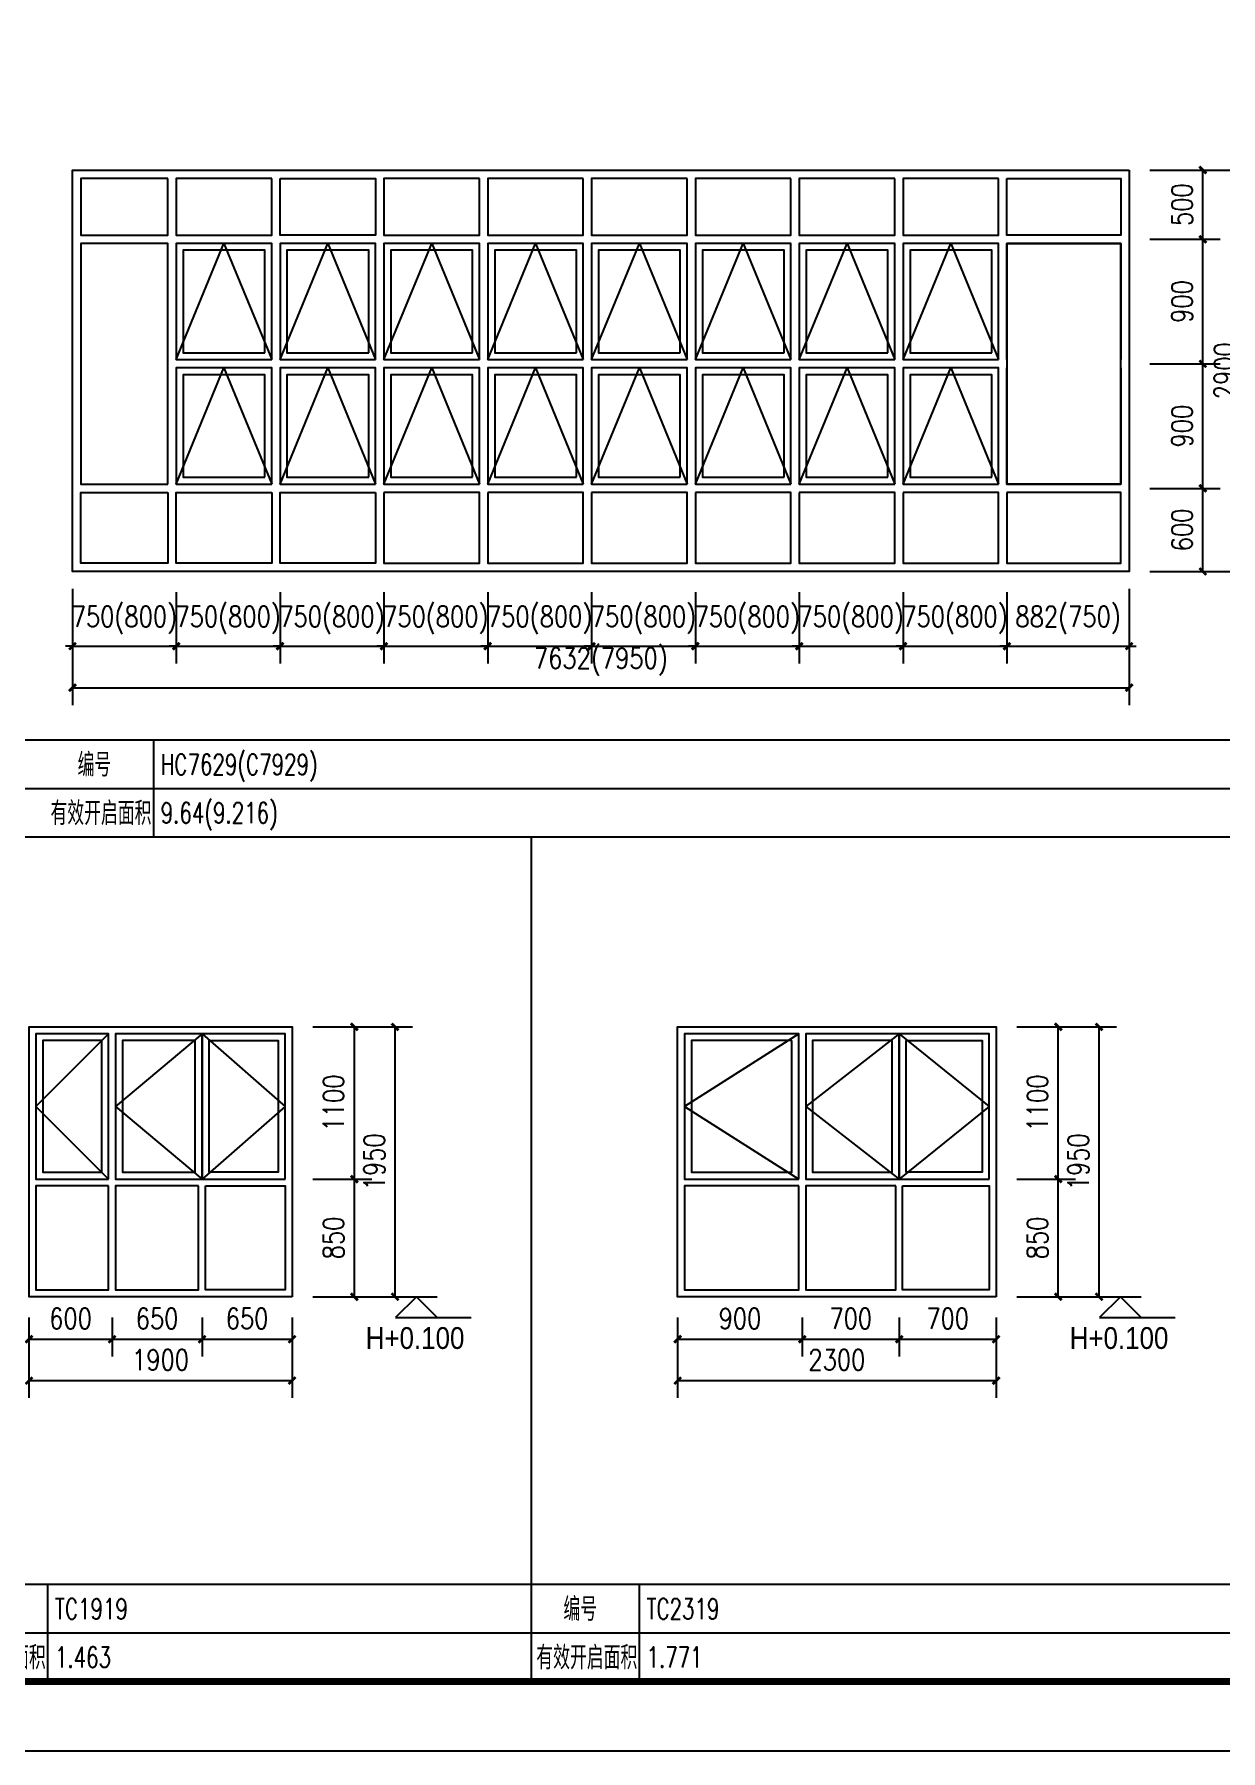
# Model space of a CAD drawing. Extents: x 718358 to 1668613, y -348838 to -159582.
# Drawn here: x 932966 to 941534, y -267041 to -254641 of the extents above; entities that cross this region are included whole.
import ezdxf

# ---------------------------------------------------------------- set-up
doc = ezdxf.new("R2010")
doc.units = 0
doc.header["$LTSCALE"] = 1000
for name, color, linetype in [('建--门窗线', 4, 'Continuous'), ('建-图框', 4, 'Continuous'), ('建-墙体', 2, 'Continuous'), ('建-尺寸', 73, 'Continuous'), ('建-标高', 3, 'Continuous'), ('建-表格', 7, 'Continuous')]:
    doc.layers.add(name, color=color, linetype=linetype)
doc.styles.add('_TCH_DIM', font='gt单线西文.shx', dxfattribs={"width": 0.8, "bigfont": 'gt单线中文.shx'})
doc.styles.add('_TCH_WDTABLE', font='SIMPLEX', dxfattribs={"bigfont": 'GBCBIG'})
doc.styles.add('DIM_FONT', font='SIMPLEX.shx', dxfattribs={"width": 0.8, "bigfont": 'GBCBIG.shx'})
doc.dimstyles.new('DIMN50', dxfattribs={"dimscale": 0.5, "dimtxt": 300, "dimasz": 100, "dimexe": 250, "dimexo": 300, "dimgap": 150, "dimtad": 1, "dimdec": 0, "dimzin": 0, "dimdsep": 46, "dimtxsty": 'DIM_FONT', "dimblk": 'ARCHTICK', "dimcen": 0.09, "dimdle": 1, "dimclrt": 7, "dimazin": 2, "dimtfac": 1, "dimtdec": 0, "dimtix": 1, "dimtmove": 2, "dimatfit": 3, "dimldrblk": 'ARCHTICK', "dimfxl": 1, "dimtolj": 1, "dimtzin": 0, "dimarcsym": 0})

# ---------------------------------------------------------------- blocks, each defined once
blk = doc.blocks.new('_ArchTick')
at = {"color": 0, "linetype": 'ByBlock', "const_width": 0.4}
blk.add_lwpolyline([(-0.5, -0.5), (0.5, 0.5)], dxfattribs=at)
blk = doc.blocks.new('*D2543')
at = {"layer": 'Defpoints', "color": 0, "transparency": 16777216}
for p in [(940873, -257922), (941405, -257922), (940873, -258522)]:
    blk.add_point(p, dxfattribs=at)
at = {"layer": '建-尺寸', "color": 0, "lineweight": -2, "transparency": 16777216}
for p, q in [((941023, -257922), (941530, -257922)), ((941405, -258522), (941405, -257921)), ((941023, -258522), (941530, -258522))]:
    blk.add_line(p, q, dxfattribs=at)
at = {"layer": '建-尺寸', "color": 0, "lineweight": -2, "transparency": 16777216, "xscale": 50, "yscale": 50, "zscale": 50}
for p, rotation in [((941405, -257922), 90), ((941405, -258522), 270)]:
    blk.add_blockref('_ArchTick', p, dxfattribs=dict(at, rotation=rotation))
at = {"layer": '建-尺寸', "color": 7, "transparency": 16777216, "insert": (941255, -258222), "char_height": 150, "attachment_point": 5, "rotation": 90, "style": 'DIM_FONT'}
blk.add_mtext('\\A1;600', dxfattribs=at)
blk = doc.blocks.new('*D2544')
at = {"layer": 'Defpoints', "color": 0, "transparency": 16777216}
for p in [(940873, -257022), (941405, -257022), (940873, -257922)]:
    blk.add_point(p, dxfattribs=at)
at = {"layer": '建-尺寸', "color": 0, "lineweight": -2, "transparency": 16777216}
for p, q in [((941023, -257022), (941530, -257022)), ((941405, -257922), (941405, -257021)), ((941023, -257922), (941530, -257922))]:
    blk.add_line(p, q, dxfattribs=at)
at = {"layer": '建-尺寸', "color": 0, "lineweight": -2, "transparency": 16777216, "xscale": 50, "yscale": 50, "zscale": 50}
for p, rotation in [((941405, -257022), 90), ((941405, -257922), 270)]:
    blk.add_blockref('_ArchTick', p, dxfattribs=dict(at, rotation=rotation))
at = {"layer": '建-尺寸', "color": 7, "transparency": 16777216, "insert": (941255, -257472), "char_height": 150, "attachment_point": 5, "rotation": 90, "style": 'DIM_FONT'}
blk.add_mtext('\\A1;900', dxfattribs=at)
blk = doc.blocks.new('*D2545')
at = {"layer": 'Defpoints', "color": 0, "transparency": 16777216}
for p in [(940873, -256122), (941405, -256122), (940873, -257022)]:
    blk.add_point(p, dxfattribs=at)
at = {"layer": '建-尺寸', "color": 0, "lineweight": -2, "transparency": 16777216}
for p, q in [((941023, -256122), (941530, -256122)), ((941405, -257022), (941405, -256121)), ((941023, -257022), (941530, -257022))]:
    blk.add_line(p, q, dxfattribs=at)
at = {"layer": '建-尺寸', "color": 0, "lineweight": -2, "transparency": 16777216, "xscale": 50, "yscale": 50, "zscale": 50}
for p, rotation in [((941405, -256122), 90), ((941405, -257022), 270)]:
    blk.add_blockref('_ArchTick', p, dxfattribs=dict(at, rotation=rotation))
at = {"layer": '建-尺寸', "color": 7, "transparency": 16777216, "insert": (941255, -256572), "char_height": 150, "attachment_point": 5, "rotation": 90, "style": 'DIM_FONT'}
blk.add_mtext('\\A1;900', dxfattribs=at)
blk = doc.blocks.new('*D2546')
at = {"layer": 'Defpoints', "color": 0, "transparency": 16777216}
for p in [(940873, -255622), (941405, -255622), (940873, -256122)]:
    blk.add_point(p, dxfattribs=at)
at = {"layer": '建-尺寸', "color": 0, "lineweight": -2, "transparency": 16777216}
for p, q in [((941023, -255622), (941530, -255622)), ((941405, -256122), (941405, -255621)), ((941023, -256122), (941530, -256122))]:
    blk.add_line(p, q, dxfattribs=at)
at = {"layer": '建-尺寸', "color": 0, "lineweight": -2, "transparency": 16777216, "xscale": 50, "yscale": 50, "zscale": 50}
for p, rotation in [((941405, -255622), 90), ((941405, -256122), 270)]:
    blk.add_blockref('_ArchTick', p, dxfattribs=dict(at, rotation=rotation))
at = {"layer": '建-尺寸', "color": 7, "transparency": 16777216, "insert": (941255, -255872), "char_height": 150, "attachment_point": 5, "rotation": 90, "style": 'DIM_FONT'}
blk.add_mtext('\\A1;500', dxfattribs=at)
blk = doc.blocks.new('*D2547')
at = {"layer": 'Defpoints', "color": 0, "transparency": 16777216}
for p in [(941181, -255622), (941712, -255622), (941181, -258522)]:
    blk.add_point(p, dxfattribs=at)
at = {"layer": '建-尺寸', "color": 0, "lineweight": -2, "transparency": 16777216}
for p, q in [((941331, -255622), (941837, -255622)), ((941712, -258522), (941712, -255621)), ((941331, -258522), (941837, -258522))]:
    blk.add_line(p, q, dxfattribs=at)
at = {"layer": '建-尺寸', "color": 0, "lineweight": -2, "transparency": 16777216, "xscale": 50, "yscale": 50, "zscale": 50}
for p, rotation in [((941712, -255622), 90), ((941712, -258522), 270)]:
    blk.add_blockref('_ArchTick', p, dxfattribs=dict(at, rotation=rotation))
at = {"layer": '建-尺寸', "color": 7, "transparency": 16777216, "insert": (941562, -257072), "char_height": 150, "attachment_point": 5, "rotation": 90, "style": 'DIM_FONT'}
blk.add_mtext('\\A1;2900', dxfattribs=at)
blk = doc.blocks.new('*D2548')
at = {"layer": 'Defpoints', "color": 0, "transparency": 16777216}
for p in [(933241, -258498), (940873, -258498), (940873, -259362)]:
    blk.add_point(p, dxfattribs=at)
at = {"layer": '建-尺寸', "color": 0, "lineweight": -2, "transparency": 16777216}
for p, q in [((933241, -258648), (933241, -259487)), ((940873, -258648), (940873, -259487)), ((933240, -259362), (940873, -259362))]:
    blk.add_line(p, q, dxfattribs=at)
at = {"layer": '建-尺寸', "color": 0, "lineweight": -2, "transparency": 16777216, "xscale": 50, "yscale": 50, "zscale": 50, "rotation": 180}
blk.add_blockref('_ArchTick', (933241, -259362), dxfattribs=at)
at = {"layer": '建-尺寸', "color": 0, "lineweight": -2, "transparency": 16777216, "xscale": 50, "yscale": 50, "zscale": 50}
blk.add_blockref('_ArchTick', (940873, -259362), dxfattribs=at)
at = {"layer": '建-尺寸', "color": 7, "transparency": 16777216, "insert": (937057, -259173), "char_height": 150, "attachment_point": 5, "style": 'DIM_FONT'}
blk.add_mtext('\\A1;7632(7950)', dxfattribs=at)
blk = doc.blocks.new('*D2549')
at = {"layer": 'Defpoints', "color": 0, "transparency": 16777216}
for p in [(939990, -258522), (940873, -258522), (940873, -259062)]:
    blk.add_point(p, dxfattribs=at)
at = {"layer": '建-尺寸', "color": 0, "lineweight": -2, "transparency": 16777216}
for p, q in [((939990, -258672), (939990, -259187)), ((940873, -258672), (940873, -259187)), ((939990, -259062), (939940, -259062)), ((939990, -259062), (940873, -259062)), ((940873, -259062), (940923, -259062))]:
    blk.add_line(p, q, dxfattribs=at)
at = {"layer": '建-尺寸', "color": 0, "lineweight": -2, "transparency": 16777216, "xscale": 50, "yscale": 50, "zscale": 50}
blk.add_blockref('_ArchTick', (939990, -259062), dxfattribs=at)
at = {"layer": '建-尺寸', "color": 0, "lineweight": -2, "transparency": 16777216, "xscale": 50, "yscale": 50, "zscale": 50, "rotation": 180}
blk.add_blockref('_ArchTick', (940873, -259062), dxfattribs=at)
at = {"layer": '建-尺寸', "color": 7, "transparency": 16777216, "insert": (940432, -258873), "char_height": 150, "attachment_point": 5, "style": 'DIM_FONT'}
blk.add_mtext('\\A1;882(750)', dxfattribs=at)
blk = doc.blocks.new('*D2550')
at = {"layer": 'Defpoints', "color": 0, "transparency": 16777216}
for p in [(939240, -258522), (939990, -258522), (939990, -259062)]:
    blk.add_point(p, dxfattribs=at)
at = {"layer": '建-尺寸', "color": 0, "lineweight": -2, "transparency": 16777216}
for p, q in [((939240, -258672), (939240, -259187)), ((939990, -258672), (939990, -259187)), ((939240, -259062), (939190, -259062)), ((939240, -259062), (939990, -259062)), ((939990, -259062), (940040, -259062))]:
    blk.add_line(p, q, dxfattribs=at)
at = {"layer": '建-尺寸', "color": 0, "lineweight": -2, "transparency": 16777216, "xscale": 50, "yscale": 50, "zscale": 50}
blk.add_blockref('_ArchTick', (939240, -259062), dxfattribs=at)
at = {"layer": '建-尺寸', "color": 0, "lineweight": -2, "transparency": 16777216, "xscale": 50, "yscale": 50, "zscale": 50, "rotation": 180}
blk.add_blockref('_ArchTick', (939990, -259062), dxfattribs=at)
at = {"layer": '建-尺寸', "color": 7, "transparency": 16777216, "insert": (939615, -258873), "char_height": 150, "attachment_point": 5, "style": 'DIM_FONT'}
blk.add_mtext('\\A1;750(800)', dxfattribs=at)
blk = doc.blocks.new('*D2551')
at = {"layer": 'Defpoints', "color": 0, "transparency": 16777216}
for p in [(938490, -258522), (939240, -258522), (939240, -259062)]:
    blk.add_point(p, dxfattribs=at)
at = {"layer": '建-尺寸', "color": 0, "lineweight": -2, "transparency": 16777216}
for p, q in [((938490, -258672), (938490, -259187)), ((939240, -258672), (939240, -259187)), ((938490, -259062), (938440, -259062)), ((938490, -259062), (939240, -259062)), ((939240, -259062), (939290, -259062))]:
    blk.add_line(p, q, dxfattribs=at)
at = {"layer": '建-尺寸', "color": 0, "lineweight": -2, "transparency": 16777216, "xscale": 50, "yscale": 50, "zscale": 50}
blk.add_blockref('_ArchTick', (938490, -259062), dxfattribs=at)
at = {"layer": '建-尺寸', "color": 0, "lineweight": -2, "transparency": 16777216, "xscale": 50, "yscale": 50, "zscale": 50, "rotation": 180}
blk.add_blockref('_ArchTick', (939240, -259062), dxfattribs=at)
at = {"layer": '建-尺寸', "color": 7, "transparency": 16777216, "insert": (938865, -258873), "char_height": 150, "attachment_point": 5, "style": 'DIM_FONT'}
blk.add_mtext('\\A1;750(800)', dxfattribs=at)
blk = doc.blocks.new('*D2552')
at = {"layer": 'Defpoints', "color": 0, "transparency": 16777216}
for p in [(937740, -258522), (938490, -258522), (938490, -259062)]:
    blk.add_point(p, dxfattribs=at)
at = {"layer": '建-尺寸', "color": 0, "lineweight": -2, "transparency": 16777216}
for p, q in [((937740, -258672), (937740, -259187)), ((938490, -258672), (938490, -259187)), ((937740, -259062), (937690, -259062)), ((937740, -259062), (938490, -259062)), ((938490, -259062), (938540, -259062))]:
    blk.add_line(p, q, dxfattribs=at)
at = {"layer": '建-尺寸', "color": 0, "lineweight": -2, "transparency": 16777216, "xscale": 50, "yscale": 50, "zscale": 50}
blk.add_blockref('_ArchTick', (937740, -259062), dxfattribs=at)
at = {"layer": '建-尺寸', "color": 0, "lineweight": -2, "transparency": 16777216, "xscale": 50, "yscale": 50, "zscale": 50, "rotation": 180}
blk.add_blockref('_ArchTick', (938490, -259062), dxfattribs=at)
at = {"layer": '建-尺寸', "color": 7, "transparency": 16777216, "insert": (938115, -258873), "char_height": 150, "attachment_point": 5, "style": 'DIM_FONT'}
blk.add_mtext('\\A1;750(800)', dxfattribs=at)
blk = doc.blocks.new('*D2553')
at = {"layer": 'Defpoints', "color": 0, "transparency": 16777216}
for p in [(936990, -258522), (937740, -258522), (937740, -259062)]:
    blk.add_point(p, dxfattribs=at)
at = {"layer": '建-尺寸', "color": 0, "lineweight": -2, "transparency": 16777216}
for p, q in [((936990, -258672), (936990, -259187)), ((937740, -258672), (937740, -259187)), ((936990, -259062), (936940, -259062)), ((936990, -259062), (937740, -259062)), ((937740, -259062), (937790, -259062))]:
    blk.add_line(p, q, dxfattribs=at)
at = {"layer": '建-尺寸', "color": 0, "lineweight": -2, "transparency": 16777216, "xscale": 50, "yscale": 50, "zscale": 50}
blk.add_blockref('_ArchTick', (936990, -259062), dxfattribs=at)
at = {"layer": '建-尺寸', "color": 0, "lineweight": -2, "transparency": 16777216, "xscale": 50, "yscale": 50, "zscale": 50, "rotation": 180}
blk.add_blockref('_ArchTick', (937740, -259062), dxfattribs=at)
at = {"layer": '建-尺寸', "color": 7, "transparency": 16777216, "insert": (937365, -258873), "char_height": 150, "attachment_point": 5, "style": 'DIM_FONT'}
blk.add_mtext('\\A1;750(800)', dxfattribs=at)
blk = doc.blocks.new('*D2554')
at = {"layer": 'Defpoints', "color": 0, "transparency": 16777216}
for p in [(936240, -258522), (936990, -258522), (936990, -259062)]:
    blk.add_point(p, dxfattribs=at)
at = {"layer": '建-尺寸', "color": 0, "lineweight": -2, "transparency": 16777216}
for p, q in [((936240, -258672), (936240, -259187)), ((936990, -258672), (936990, -259187)), ((936240, -259062), (936190, -259062)), ((936240, -259062), (936990, -259062)), ((936990, -259062), (937040, -259062))]:
    blk.add_line(p, q, dxfattribs=at)
at = {"layer": '建-尺寸', "color": 0, "lineweight": -2, "transparency": 16777216, "xscale": 50, "yscale": 50, "zscale": 50}
blk.add_blockref('_ArchTick', (936240, -259062), dxfattribs=at)
at = {"layer": '建-尺寸', "color": 0, "lineweight": -2, "transparency": 16777216, "xscale": 50, "yscale": 50, "zscale": 50, "rotation": 180}
blk.add_blockref('_ArchTick', (936990, -259062), dxfattribs=at)
at = {"layer": '建-尺寸', "color": 7, "transparency": 16777216, "insert": (936615, -258873), "char_height": 150, "attachment_point": 5, "style": 'DIM_FONT'}
blk.add_mtext('\\A1;750(800)', dxfattribs=at)
blk = doc.blocks.new('*D2555')
at = {"layer": 'Defpoints', "color": 0, "transparency": 16777216}
for p in [(935490, -258522), (936240, -258522), (936240, -259062)]:
    blk.add_point(p, dxfattribs=at)
at = {"layer": '建-尺寸', "color": 0, "lineweight": -2, "transparency": 16777216}
for p, q in [((935490, -258672), (935490, -259187)), ((936240, -258672), (936240, -259187)), ((935490, -259062), (935440, -259062)), ((935490, -259062), (936240, -259062)), ((936240, -259062), (936290, -259062))]:
    blk.add_line(p, q, dxfattribs=at)
at = {"layer": '建-尺寸', "color": 0, "lineweight": -2, "transparency": 16777216, "xscale": 50, "yscale": 50, "zscale": 50}
blk.add_blockref('_ArchTick', (935490, -259062), dxfattribs=at)
at = {"layer": '建-尺寸', "color": 0, "lineweight": -2, "transparency": 16777216, "xscale": 50, "yscale": 50, "zscale": 50, "rotation": 180}
blk.add_blockref('_ArchTick', (936240, -259062), dxfattribs=at)
at = {"layer": '建-尺寸', "color": 7, "transparency": 16777216, "insert": (935865, -258873), "char_height": 150, "attachment_point": 5, "style": 'DIM_FONT'}
blk.add_mtext('\\A1;750(800)', dxfattribs=at)
blk = doc.blocks.new('*D2556')
at = {"layer": 'Defpoints', "color": 0, "transparency": 16777216}
for p in [(934740, -258522), (935490, -258522), (935490, -259062)]:
    blk.add_point(p, dxfattribs=at)
at = {"layer": '建-尺寸', "color": 0, "lineweight": -2, "transparency": 16777216}
for p, q in [((934740, -258672), (934740, -259187)), ((935490, -258672), (935490, -259187)), ((934740, -259062), (934690, -259062)), ((934740, -259062), (935490, -259062)), ((935490, -259062), (935540, -259062))]:
    blk.add_line(p, q, dxfattribs=at)
at = {"layer": '建-尺寸', "color": 0, "lineweight": -2, "transparency": 16777216, "xscale": 50, "yscale": 50, "zscale": 50}
blk.add_blockref('_ArchTick', (934740, -259062), dxfattribs=at)
at = {"layer": '建-尺寸', "color": 0, "lineweight": -2, "transparency": 16777216, "xscale": 50, "yscale": 50, "zscale": 50, "rotation": 180}
blk.add_blockref('_ArchTick', (935490, -259062), dxfattribs=at)
at = {"layer": '建-尺寸', "color": 7, "transparency": 16777216, "insert": (935115, -258873), "char_height": 150, "attachment_point": 5, "style": 'DIM_FONT'}
blk.add_mtext('\\A1;750(800)', dxfattribs=at)
blk = doc.blocks.new('*D2557')
at = {"layer": 'Defpoints', "color": 0, "transparency": 16777216}
for p in [(933990, -258522), (934740, -258522), (934740, -259062)]:
    blk.add_point(p, dxfattribs=at)
at = {"layer": '建-尺寸', "color": 0, "lineweight": -2, "transparency": 16777216}
for p, q in [((933990, -258672), (933990, -259187)), ((934740, -258672), (934740, -259187)), ((933990, -259062), (933940, -259062)), ((933990, -259062), (934740, -259062)), ((934740, -259062), (934790, -259062))]:
    blk.add_line(p, q, dxfattribs=at)
at = {"layer": '建-尺寸', "color": 0, "lineweight": -2, "transparency": 16777216, "xscale": 50, "yscale": 50, "zscale": 50}
blk.add_blockref('_ArchTick', (933990, -259062), dxfattribs=at)
at = {"layer": '建-尺寸', "color": 0, "lineweight": -2, "transparency": 16777216, "xscale": 50, "yscale": 50, "zscale": 50, "rotation": 180}
blk.add_blockref('_ArchTick', (934740, -259062), dxfattribs=at)
at = {"layer": '建-尺寸', "color": 7, "transparency": 16777216, "insert": (934365, -258873), "char_height": 150, "attachment_point": 5, "style": 'DIM_FONT'}
blk.add_mtext('\\A1;750(800)', dxfattribs=at)
blk = doc.blocks.new('*D2558')
at = {"layer": 'Defpoints', "color": 0, "transparency": 16777216}
for p in [(933241, -258522), (933990, -258522), (933990, -259062)]:
    blk.add_point(p, dxfattribs=at)
at = {"layer": '建-尺寸', "color": 0, "lineweight": -2, "transparency": 16777216}
for p, q in [((933241, -258672), (933241, -259187)), ((933990, -258672), (933990, -259187)), ((933241, -259062), (933191, -259062)), ((933241, -259062), (933990, -259062)), ((933990, -259062), (934040, -259062))]:
    blk.add_line(p, q, dxfattribs=at)
at = {"layer": '建-尺寸', "color": 0, "lineweight": -2, "transparency": 16777216, "xscale": 50, "yscale": 50, "zscale": 50}
blk.add_blockref('_ArchTick', (933241, -259062), dxfattribs=at)
at = {"layer": '建-尺寸', "color": 0, "lineweight": -2, "transparency": 16777216, "xscale": 50, "yscale": 50, "zscale": 50, "rotation": 180}
blk.add_blockref('_ArchTick', (933990, -259062), dxfattribs=at)
at = {"layer": '建-尺寸', "color": 7, "transparency": 16777216, "insert": (933616, -258873), "char_height": 150, "attachment_point": 5, "style": 'DIM_FONT'}
blk.add_mtext('\\A1;750(800)', dxfattribs=at)
blk = doc.blocks.new('*D2606')
at = {"layer": 'Defpoints', "color": 0, "transparency": 16777216}
for p in [(934827, -262912), (935277, -262912), (934827, -263762)]:
    blk.add_point(p, dxfattribs=at)
at = {"layer": '建-尺寸', "color": 0, "lineweight": -2, "transparency": 16777216}
for p, q in [((934977, -262912), (935402, -262912)), ((935277, -263762), (935277, -262911)), ((934977, -263762), (935402, -263762))]:
    blk.add_line(p, q, dxfattribs=at)
at = {"layer": '建-尺寸', "color": 0, "lineweight": -2, "transparency": 16777216, "xscale": 50, "yscale": 50, "zscale": 50}
for p, rotation in [((935277, -262912), 90), ((935277, -263762), 270)]:
    blk.add_blockref('_ArchTick', p, dxfattribs=dict(at, rotation=rotation))
at = {"layer": '建-尺寸', "color": 7, "transparency": 16777216, "insert": (935127, -263337), "char_height": 150, "attachment_point": 5, "rotation": 90, "style": 'DIM_FONT'}
blk.add_mtext('\\A1;850', dxfattribs=at)
blk = doc.blocks.new('*D2607')
at = {"layer": 'Defpoints', "color": 0, "transparency": 16777216}
for p in [(934827, -261812), (935277, -261812), (934827, -262912)]:
    blk.add_point(p, dxfattribs=at)
at = {"layer": '建-尺寸', "color": 0, "lineweight": -2, "transparency": 16777216}
for p, q in [((934977, -261812), (935402, -261812)), ((935277, -262912), (935277, -261811)), ((934977, -262912), (935402, -262912))]:
    blk.add_line(p, q, dxfattribs=at)
at = {"layer": '建-尺寸', "color": 0, "lineweight": -2, "transparency": 16777216, "xscale": 50, "yscale": 50, "zscale": 50}
for p, rotation in [((935277, -261812), 90), ((935277, -262912), 270)]:
    blk.add_blockref('_ArchTick', p, dxfattribs=dict(at, rotation=rotation))
at = {"layer": '建-尺寸', "color": 7, "transparency": 16777216, "insert": (935127, -262362), "char_height": 150, "attachment_point": 5, "rotation": 90, "style": 'DIM_FONT'}
blk.add_mtext('\\A1;1100', dxfattribs=at)
blk = doc.blocks.new('*D2608')
at = {"layer": 'Defpoints', "color": 0, "transparency": 16777216}
for p in [(935122, -261812), (935571, -261812), (935122, -263762)]:
    blk.add_point(p, dxfattribs=at)
at = {"layer": '建-尺寸', "color": 0, "lineweight": -2, "transparency": 16777216}
for p, q in [((935272, -261812), (935696, -261812)), ((935571, -263762), (935571, -261811)), ((935272, -263762), (935696, -263762))]:
    blk.add_line(p, q, dxfattribs=at)
at = {"layer": '建-尺寸', "color": 0, "lineweight": -2, "transparency": 16777216, "xscale": 50, "yscale": 50, "zscale": 50}
for p, rotation in [((935571, -261812), 90), ((935571, -263762), 270)]:
    blk.add_blockref('_ArchTick', p, dxfattribs=dict(at, rotation=rotation))
at = {"layer": '建-尺寸', "color": 7, "transparency": 16777216, "insert": (935421, -262787), "char_height": 150, "attachment_point": 5, "rotation": 90, "style": 'DIM_FONT'}
blk.add_mtext('\\A1;1950', dxfattribs=at)
blk = doc.blocks.new('*D2609')
at = {"layer": 'Defpoints', "color": 0, "transparency": 16777216}
for p in [(934177, -263762), (934827, -263762), (934827, -264069)]:
    blk.add_point(p, dxfattribs=at)
at = {"layer": '建-尺寸', "color": 0, "lineweight": -2, "transparency": 16777216}
for p, q in [((934177, -263912), (934177, -264194)), ((934827, -263912), (934827, -264194)), ((934177, -264069), (934828, -264069))]:
    blk.add_line(p, q, dxfattribs=at)
at = {"layer": '建-尺寸', "color": 0, "lineweight": -2, "transparency": 16777216, "xscale": 50, "yscale": 50, "zscale": 50, "rotation": 180}
blk.add_blockref('_ArchTick', (934177, -264069), dxfattribs=at)
at = {"layer": '建-尺寸', "color": 0, "lineweight": -2, "transparency": 16777216, "xscale": 50, "yscale": 50, "zscale": 50}
blk.add_blockref('_ArchTick', (934827, -264069), dxfattribs=at)
at = {"layer": '建-尺寸', "color": 7, "transparency": 16777216, "insert": (934502, -263919), "char_height": 150, "attachment_point": 5, "style": 'DIM_FONT'}
blk.add_mtext('\\A1;650', dxfattribs=at)
blk = doc.blocks.new('*D2610')
at = {"layer": 'Defpoints', "color": 0, "transparency": 16777216}
for p in [(933527, -263762), (934177, -263762), (934177, -264069)]:
    blk.add_point(p, dxfattribs=at)
at = {"layer": '建-尺寸', "color": 0, "lineweight": -2, "transparency": 16777216}
for p, q in [((933527, -263912), (933527, -264194)), ((934177, -263912), (934177, -264194)), ((933527, -264069), (934178, -264069))]:
    blk.add_line(p, q, dxfattribs=at)
at = {"layer": '建-尺寸', "color": 0, "lineweight": -2, "transparency": 16777216, "xscale": 50, "yscale": 50, "zscale": 50, "rotation": 180}
blk.add_blockref('_ArchTick', (933527, -264069), dxfattribs=at)
at = {"layer": '建-尺寸', "color": 0, "lineweight": -2, "transparency": 16777216, "xscale": 50, "yscale": 50, "zscale": 50}
blk.add_blockref('_ArchTick', (934177, -264069), dxfattribs=at)
at = {"layer": '建-尺寸', "color": 7, "transparency": 16777216, "insert": (933852, -263919), "char_height": 150, "attachment_point": 5, "style": 'DIM_FONT'}
blk.add_mtext('\\A1;650', dxfattribs=at)
blk = doc.blocks.new('*D2611')
at = {"layer": 'Defpoints', "color": 0, "transparency": 16777216}
for p in [(932927, -263762), (933527, -263762), (933527, -264069)]:
    blk.add_point(p, dxfattribs=at)
at = {"layer": '建-尺寸', "color": 0, "lineweight": -2, "transparency": 16777216}
for p, q in [((932927, -263912), (932927, -264194)), ((933527, -263912), (933527, -264194)), ((932927, -264069), (933528, -264069))]:
    blk.add_line(p, q, dxfattribs=at)
at = {"layer": '建-尺寸', "color": 0, "lineweight": -2, "transparency": 16777216, "xscale": 50, "yscale": 50, "zscale": 50, "rotation": 180}
blk.add_blockref('_ArchTick', (932927, -264069), dxfattribs=at)
at = {"layer": '建-尺寸', "color": 0, "lineweight": -2, "transparency": 16777216, "xscale": 50, "yscale": 50, "zscale": 50}
blk.add_blockref('_ArchTick', (933527, -264069), dxfattribs=at)
at = {"layer": '建-尺寸', "color": 7, "transparency": 16777216, "insert": (933227, -263919), "char_height": 150, "attachment_point": 5, "style": 'DIM_FONT'}
blk.add_mtext('\\A1;600', dxfattribs=at)
blk = doc.blocks.new('*D2612')
at = {"layer": 'Defpoints', "color": 0, "transparency": 16777216}
for p in [(932927, -263762), (934827, -263762), (934827, -264368)]:
    blk.add_point(p, dxfattribs=at)
at = {"layer": '建-尺寸', "color": 0, "lineweight": -2, "transparency": 16777216}
for p, q in [((932927, -263912), (932927, -264493)), ((934827, -263912), (934827, -264493)), ((932927, -264368), (934828, -264368))]:
    blk.add_line(p, q, dxfattribs=at)
at = {"layer": '建-尺寸', "color": 0, "lineweight": -2, "transparency": 16777216, "xscale": 50, "yscale": 50, "zscale": 50, "rotation": 180}
blk.add_blockref('_ArchTick', (932927, -264368), dxfattribs=at)
at = {"layer": '建-尺寸', "color": 0, "lineweight": -2, "transparency": 16777216, "xscale": 50, "yscale": 50, "zscale": 50}
blk.add_blockref('_ArchTick', (934827, -264368), dxfattribs=at)
at = {"layer": '建-尺寸', "color": 7, "transparency": 16777216, "insert": (933877, -264218), "char_height": 150, "attachment_point": 5, "style": 'DIM_FONT'}
blk.add_mtext('\\A1;1900', dxfattribs=at)
blk = doc.blocks.new('*D3442')
at = {"layer": 'Defpoints', "color": 0, "transparency": 16777216}
for p in [(939912, -262912), (940361, -262912), (939912, -263762)]:
    blk.add_point(p, dxfattribs=at)
at = {"layer": '建-尺寸', "color": 0, "lineweight": -2, "transparency": 16777216}
for p, q in [((940062, -262912), (940486, -262912)), ((940361, -263762), (940361, -262911)), ((940062, -263762), (940486, -263762))]:
    blk.add_line(p, q, dxfattribs=at)
at = {"layer": '建-尺寸', "color": 0, "lineweight": -2, "transparency": 16777216, "xscale": 50, "yscale": 50, "zscale": 50}
for p, rotation in [((940361, -262912), 90), ((940361, -263762), 270)]:
    blk.add_blockref('_ArchTick', p, dxfattribs=dict(at, rotation=rotation))
at = {"layer": '建-尺寸', "color": 7, "transparency": 16777216, "insert": (940211, -263337), "char_height": 150, "attachment_point": 5, "rotation": 90, "style": 'DIM_FONT'}
blk.add_mtext('\\A1;850', dxfattribs=at)
blk = doc.blocks.new('*D3443')
at = {"layer": 'Defpoints', "color": 0, "transparency": 16777216}
for p in [(939912, -261812), (940361, -261812), (939912, -262912)]:
    blk.add_point(p, dxfattribs=at)
at = {"layer": '建-尺寸', "color": 0, "lineweight": -2, "transparency": 16777216}
for p, q in [((940062, -261812), (940486, -261812)), ((940361, -262912), (940361, -261811)), ((940062, -262912), (940486, -262912))]:
    blk.add_line(p, q, dxfattribs=at)
at = {"layer": '建-尺寸', "color": 0, "lineweight": -2, "transparency": 16777216, "xscale": 50, "yscale": 50, "zscale": 50}
for p, rotation in [((940361, -261812), 90), ((940361, -262912), 270)]:
    blk.add_blockref('_ArchTick', p, dxfattribs=dict(at, rotation=rotation))
at = {"layer": '建-尺寸', "color": 7, "transparency": 16777216, "insert": (940211, -262362), "char_height": 150, "attachment_point": 5, "rotation": 90, "style": 'DIM_FONT'}
blk.add_mtext('\\A1;1100', dxfattribs=at)
blk = doc.blocks.new('*D3444')
at = {"layer": 'Defpoints', "color": 0, "transparency": 16777216}
for p in [(940206, -261812), (940656, -261812), (940206, -263762)]:
    blk.add_point(p, dxfattribs=at)
at = {"layer": '建-尺寸', "color": 0, "lineweight": -2, "transparency": 16777216}
for p, q in [((940356, -261812), (940781, -261812)), ((940656, -263762), (940656, -261811)), ((940356, -263762), (940781, -263762))]:
    blk.add_line(p, q, dxfattribs=at)
at = {"layer": '建-尺寸', "color": 0, "lineweight": -2, "transparency": 16777216, "xscale": 50, "yscale": 50, "zscale": 50}
for p, rotation in [((940656, -261812), 90), ((940656, -263762), 270)]:
    blk.add_blockref('_ArchTick', p, dxfattribs=dict(at, rotation=rotation))
at = {"layer": '建-尺寸', "color": 7, "transparency": 16777216, "insert": (940506, -262787), "char_height": 150, "attachment_point": 5, "rotation": 90, "style": 'DIM_FONT'}
blk.add_mtext('\\A1;1950', dxfattribs=at)
blk = doc.blocks.new('*D3445')
at = {"layer": 'Defpoints', "color": 0, "transparency": 16777216}
for p in [(939212, -263762), (939912, -263762), (939912, -264069)]:
    blk.add_point(p, dxfattribs=at)
at = {"layer": '建-尺寸', "color": 0, "lineweight": -2, "transparency": 16777216}
for p, q in [((939212, -263912), (939212, -264194)), ((939912, -263912), (939912, -264194)), ((939211, -264069), (939912, -264069))]:
    blk.add_line(p, q, dxfattribs=at)
at = {"layer": '建-尺寸', "color": 0, "lineweight": -2, "transparency": 16777216, "xscale": 50, "yscale": 50, "zscale": 50, "rotation": 180}
blk.add_blockref('_ArchTick', (939212, -264069), dxfattribs=at)
at = {"layer": '建-尺寸', "color": 0, "lineweight": -2, "transparency": 16777216, "xscale": 50, "yscale": 50, "zscale": 50}
blk.add_blockref('_ArchTick', (939912, -264069), dxfattribs=at)
at = {"layer": '建-尺寸', "color": 7, "transparency": 16777216, "insert": (939562, -263919), "char_height": 150, "attachment_point": 5, "style": 'DIM_FONT'}
blk.add_mtext('\\A1;700', dxfattribs=at)
blk = doc.blocks.new('*D3446')
at = {"layer": 'Defpoints', "color": 0, "transparency": 16777216}
for p in [(938512, -263762), (939212, -263762), (939212, -264069)]:
    blk.add_point(p, dxfattribs=at)
at = {"layer": '建-尺寸', "color": 0, "lineweight": -2, "transparency": 16777216}
for p, q in [((938512, -263912), (938512, -264194)), ((939212, -263912), (939212, -264194)), ((938511, -264069), (939212, -264069))]:
    blk.add_line(p, q, dxfattribs=at)
at = {"layer": '建-尺寸', "color": 0, "lineweight": -2, "transparency": 16777216, "xscale": 50, "yscale": 50, "zscale": 50, "rotation": 180}
blk.add_blockref('_ArchTick', (938512, -264069), dxfattribs=at)
at = {"layer": '建-尺寸', "color": 0, "lineweight": -2, "transparency": 16777216, "xscale": 50, "yscale": 50, "zscale": 50}
blk.add_blockref('_ArchTick', (939212, -264069), dxfattribs=at)
at = {"layer": '建-尺寸', "color": 7, "transparency": 16777216, "insert": (938862, -263919), "char_height": 150, "attachment_point": 5, "style": 'DIM_FONT'}
blk.add_mtext('\\A1;700', dxfattribs=at)
blk = doc.blocks.new('*D3447')
at = {"layer": 'Defpoints', "color": 0, "transparency": 16777216}
for p in [(937612, -263762), (938512, -263762), (938512, -264069)]:
    blk.add_point(p, dxfattribs=at)
at = {"layer": '建-尺寸', "color": 0, "lineweight": -2, "transparency": 16777216}
for p, q in [((937612, -263912), (937612, -264194)), ((938512, -263912), (938512, -264194)), ((937611, -264069), (938512, -264069))]:
    blk.add_line(p, q, dxfattribs=at)
at = {"layer": '建-尺寸', "color": 0, "lineweight": -2, "transparency": 16777216, "xscale": 50, "yscale": 50, "zscale": 50, "rotation": 180}
blk.add_blockref('_ArchTick', (937612, -264069), dxfattribs=at)
at = {"layer": '建-尺寸', "color": 0, "lineweight": -2, "transparency": 16777216, "xscale": 50, "yscale": 50, "zscale": 50}
blk.add_blockref('_ArchTick', (938512, -264069), dxfattribs=at)
at = {"layer": '建-尺寸', "color": 7, "transparency": 16777216, "insert": (938062, -263919), "char_height": 150, "attachment_point": 5, "style": 'DIM_FONT'}
blk.add_mtext('\\A1;900', dxfattribs=at)
blk = doc.blocks.new('*D3448')
at = {"layer": 'Defpoints', "color": 0, "transparency": 16777216}
for p in [(937612, -263762), (939912, -263762), (939912, -264368)]:
    blk.add_point(p, dxfattribs=at)
at = {"layer": '建-尺寸', "color": 0, "lineweight": -2, "transparency": 16777216}
for p, q in [((937612, -263912), (937612, -264493)), ((939912, -263912), (939912, -264493)), ((937611, -264368), (939912, -264368))]:
    blk.add_line(p, q, dxfattribs=at)
at = {"layer": '建-尺寸', "color": 0, "lineweight": -2, "transparency": 16777216, "xscale": 50, "yscale": 50, "zscale": 50, "rotation": 180}
blk.add_blockref('_ArchTick', (937612, -264368), dxfattribs=at)
at = {"layer": '建-尺寸', "color": 0, "lineweight": -2, "transparency": 16777216, "xscale": 50, "yscale": 50, "zscale": 50}
blk.add_blockref('_ArchTick', (939912, -264368), dxfattribs=at)
at = {"layer": '建-尺寸', "color": 7, "transparency": 16777216, "insert": (938762, -264218), "char_height": 150, "attachment_point": 5, "style": 'DIM_FONT'}
blk.add_mtext('\\A1;2300', dxfattribs=at)

msp = doc.modelspace()

# ---------------------------------------------------------------- linework, layer by layer
at = {"layer": '建--门窗线'}
for points in [[(933930.3, -255681.8), (933300.8, -255681.8), (933300.8, -256091.8), (933930.3, -256091.8)], [(934680.3, -255681.8), (933990.3, -255681.8), (933990.3, -256091.8), (934680.3, -256091.8)], [(934740.3, -255681.8), (935430.3, -255681.8), (935430.3, -256091.8), (934740.3, -256091.8)], [(936180.3, -255681.8), (935490.3, -255681.8), (935490.3, -256091.8), (936180.3, -256091.8)], [(936930.3, -255681.8), (936240.3, -255681.8), (936240.3, -256091.8), (936930.3, -256091.8)], [(937680.3, -255681.8), (936990.3, -255681.8), (936990.3, -256091.8), (937680.3, -256091.8)], [(938430.3, -255681.8), (937740.3, -255681.8), (937740.3, -256091.8), (938430.3, -256091.8)], [(939180.3, -255681.8), (938490.3, -255681.8), (938490.3, -256091.8), (939180.3, -256091.8)], [(939930.3, -255681.8), (939240.3, -255681.8), (939240.3, -256091.8), (939930.3, -256091.8)], [(939990.3, -255681.8), (940812.8, -255681.8), (940812.8, -256091.8), (939990.3, -256091.8)], [(933930.3, -257891.8), (933930.3, -256151.8), (933300.8, -256151.8), (933300.8, -257891.8)], [(934680.3, -256991.8), (934680.3, -256151.8), (933990.3, -256151.8), (933990.3, -256991.8)], [(935430.3, -256991.8), (935430.3, -256151.8), (934740.3, -256151.8), (934740.3, -256991.8)], [(936180.3, -256991.8), (936180.3, -256151.8), (935490.3, -256151.8), (935490.3, -256991.8)], [(936930.3, -256991.8), (936930.3, -256151.8), (936240.3, -256151.8), (936240.3, -256991.8)], [(937680.3, -256991.8), (937680.3, -256151.8), (936990.3, -256151.8), (936990.3, -256991.8)], [(938430.3, -256991.8), (938430.3, -256151.8), (937740.3, -256151.8), (937740.3, -256991.8)], [(939180.3, -256991.8), (939180.3, -256151.8), (938490.3, -256151.8), (938490.3, -256991.8)], [(939930.3, -256991.8), (939930.3, -256151.8), (939240.3, -256151.8), (939240.3, -256991.8)], [(940812.8, -257891.8), (940812.8, -256151.8), (939990.3, -256151.8), (939990.3, -257891.8)], [(934630.3, -256941.8), (934630.3, -256201.8), (934040.3, -256201.8), (934040.3, -256941.8)], [(935380.3, -256941.8), (935380.3, -256201.8), (934790.3, -256201.8), (934790.3, -256941.8)], [(936130.3, -256941.8), (936130.3, -256201.8), (935540.3, -256201.8), (935540.3, -256941.8)], [(936880.3, -256941.8), (936880.3, -256201.8), (936290.3, -256201.8), (936290.3, -256941.8)], [(937630.3, -256941.8), (937630.3, -256201.8), (937040.3, -256201.8), (937040.3, -256941.8)], [(938380.3, -256941.8), (938380.3, -256201.8), (937790.3, -256201.8), (937790.3, -256941.8)], [(939130.3, -256941.8), (939130.3, -256201.8), (938540.3, -256201.8), (938540.3, -256941.8)], [(939880.3, -256941.8), (939880.3, -256201.8), (939290.3, -256201.8), (939290.3, -256941.8)], [(934680.3, -257891.8), (934680.3, -257051.8), (933990.3, -257051.8), (933990.3, -257891.8)], [(935430.3, -257891.8), (935430.3, -257051.8), (934740.3, -257051.8), (934740.3, -257891.8)], [(936180.3, -257891.8), (936180.3, -257051.8), (935490.3, -257051.8), (935490.3, -257891.8)], [(936930.3, -257891.8), (936930.3, -257051.8), (936240.3, -257051.8), (936240.3, -257891.8)], [(937680.3, -257891.8), (937680.3, -257051.8), (936990.3, -257051.8), (936990.3, -257891.8)], [(938430.3, -257891.8), (938430.3, -257051.8), (937740.3, -257051.8), (937740.3, -257891.8)], [(939180.3, -257891.8), (939180.3, -257051.8), (938490.3, -257051.8), (938490.3, -257891.8)], [(939930.3, -257891.8), (939930.3, -257051.8), (939240.3, -257051.8), (939240.3, -257891.8)], [(934630.3, -257841.8), (934630.3, -257101.8), (934040.3, -257101.8), (934040.3, -257841.8)], [(935380.3, -257841.8), (935380.3, -257101.8), (934790.3, -257101.8), (934790.3, -257841.8)], [(936130.3, -257841.8), (936130.3, -257101.8), (935540.3, -257101.8), (935540.3, -257841.8)], [(936880.3, -257841.8), (936880.3, -257101.8), (936290.3, -257101.8), (936290.3, -257841.8)], [(937630.3, -257841.8), (937630.3, -257101.8), (937040.3, -257101.8), (937040.3, -257841.8)], [(938380.3, -257841.8), (938380.3, -257101.8), (937790.3, -257101.8), (937790.3, -257841.8)], [(939130.3, -257841.8), (939130.3, -257101.8), (938540.3, -257101.8), (938540.3, -257841.8)], [(939880.3, -257841.8), (939880.3, -257101.8), (939290.3, -257101.8), (939290.3, -257841.8)], [(933930.3, -257951.8), (933930.3, -258461.8), (933300.8, -258461.8), (933300.8, -257951.8)], [(934680.3, -257951.8), (934680.3, -258461.8), (933990.3, -258461.8), (933990.3, -257951.8)], [(935430.3, -257951.8), (935430.3, -258461.8), (934740.3, -258461.8), (934740.3, -257951.8)], [(935490.3, -257951.8), (935490.3, -258461.8), (936180.3, -258461.8), (936180.3, -257951.8)], [(936240.3, -257951.8), (936240.3, -258461.8), (936930.3, -258461.8), (936930.3, -257951.8)], [(936990.3, -257951.8), (936990.3, -258461.8), (937680.3, -258461.8), (937680.3, -257951.8)], [(937740.3, -257951.8), (937740.3, -258461.8), (938430.3, -258461.8), (938430.3, -257951.8)], [(938490.3, -257951.8), (938490.3, -258461.8), (939180.3, -258461.8), (939180.3, -257951.8)], [(939240.3, -257951.8), (939240.3, -258461.8), (939930.3, -258461.8), (939930.3, -257951.8)], [(939990.3, -257951.8), (939990.3, -258461.8), (940812.8, -258461.8), (940812.8, -257951.8)], [(933502.1, -262911.5), (933502.1, -261861.5), (932977.1, -261861.5), (932977.1, -262911.5)], [(934177.1, -261861.5), (933552.1, -261861.5), (933552.1, -262911.5), (934177.1, -262911.5)], [(934777.1, -262911.5), (934777.1, -261861.5), (934177.1, -261861.5), (934177.1, -262911.5)], [(938486.6, -262911.5), (938486.6, -261861.5), (937661.6, -261861.5), (937661.6, -262911.5)], [(939211.6, -261861.5), (938536.6, -261861.5), (938536.6, -262911.5), (939211.6, -262911.5)], [(939861.6, -262911.5), (939861.6, -261861.5), (939211.6, -261861.5), (939211.6, -262911.5)], [(933452.1, -261911.5), (933027.1, -261911.5), (933027.1, -262861.5), (933452.1, -262861.5)], [(934127.1, -261911.5), (933602.1, -261911.5), (933602.1, -262861.5), (934127.1, -262861.5)], [(934227.1, -261911.5), (934727.1, -261911.5), (934727.1, -262861.5), (934227.1, -262861.5)], [(938436.6, -261911.5), (937711.6, -261911.5), (937711.6, -262861.5), (938436.6, -262861.5)], [(939161.6, -261911.5), (938586.6, -261911.5), (938586.6, -262861.5), (939161.6, -262861.5)], [(939261.6, -261911.5), (939811.6, -261911.5), (939811.6, -262861.5), (939261.6, -262861.5)], [(933502.1, -262961.5), (932977.1, -262961.5), (932977.1, -263711.5), (933502.1, -263711.5)], [(934152.1, -262961.5), (933552.1, -262961.5), (933552.1, -263711.5), (934152.1, -263711.5)], [(934202.1, -262961.5), (934777.1, -262961.5), (934777.1, -263711.5), (934202.1, -263711.5)], [(938486.6, -262961.5), (937661.6, -262961.5), (937661.6, -263711.5), (938486.6, -263711.5)], [(939186.6, -262961.5), (938536.6, -262961.5), (938536.6, -263711.5), (939186.6, -263711.5)], [(939236.6, -262961.5), (939861.6, -262961.5), (939861.6, -263711.5), (939236.6, -263711.5)]]:
    msp.add_lwpolyline(points, close=True, dxfattribs=at)
for points in [[(933990.3, -256991.8), (934335.3, -256151.8), (934680.3, -256991.8)], [(934740.3, -256991.8), (935085.3, -256151.8), (935430.3, -256991.8)], [(935490.3, -256991.8), (935835.3, -256151.8), (936180.3, -256991.8)], [(936240.3, -256991.8), (936585.3, -256151.8), (936930.3, -256991.8)], [(936990.3, -256991.8), (937335.3, -256151.8), (937680.3, -256991.8)], [(937740.3, -256991.8), (938085.3, -256151.8), (938430.3, -256991.8)], [(938490.3, -256991.8), (938835.3, -256151.8), (939180.3, -256991.8)], [(939240.3, -256991.8), (939585.3, -256151.8), (939930.3, -256991.8)], [(939990.3, -256991.8), (939990.3, -256151.8), (940812.8, -256151.8), (940812.8, -256991.8)], [(933990.3, -257891.8), (934335.3, -257051.8), (934680.3, -257891.8)], [(934740.3, -257891.8), (935085.3, -257051.8), (935430.3, -257891.8)], [(935490.3, -257891.8), (935835.3, -257051.8), (936180.3, -257891.8)], [(936240.3, -257891.8), (936585.3, -257051.8), (936930.3, -257891.8)], [(936990.3, -257891.8), (937335.3, -257051.8), (937680.3, -257891.8)], [(937740.3, -257891.8), (938085.3, -257051.8), (938430.3, -257891.8)], [(938490.3, -257891.8), (938835.3, -257051.8), (939180.3, -257891.8)], [(939240.3, -257891.8), (939585.3, -257051.8), (939930.3, -257891.8)], [(940812.8, -257051.8), (940812.8, -257891.8), (939990.3, -257891.8), (939990.3, -257051.8)], [(933502.1, -261861.5), (932977.1, -262386.5), (933502.1, -262911.5)], [(934177.1, -261861.5), (933552.1, -262386.5), (934177.1, -262911.5)], [(934177.1, -261861.5), (934777.1, -262386.5), (934177.1, -262911.5)], [(938486.6, -261861.5), (937661.6, -262386.5), (938486.6, -262911.5)], [(939211.6, -261861.5), (938536.6, -262386.5), (939211.6, -262911.5)], [(939211.6, -261861.5), (939861.6, -262386.5), (939211.6, -262911.5)]]:
    msp.add_lwpolyline(points, dxfattribs=at)
at = {"layer": '建-图框'}
msp.add_lwpolyline([(923562.8, -267041.4), (965612.8, -267041.4), (965612.8, -237341.4), (923562.8, -237341.4)], close=True, dxfattribs=at)
at = {"layer": '建-图框', "const_width": 50}
msp.add_lwpolyline([(924812.8, -266541.4), (965112.8, -266541.4), (965112.8, -237841.4), (924812.8, -237841.4)], close=True, dxfattribs=at)
at = {"layer": '建-墙体'}
for points in [[(940872.8, -255621.8), (940872.8, -258521.8), (933240.8, -258521.8), (933240.8, -255621.8)], [(934827.1, -263761.5), (932927.1, -263761.5), (932927.1, -261811.5), (934827.1, -261811.5)], [(939911.6, -263761.5), (937611.6, -263761.5), (937611.6, -261811.5), (939911.6, -261811.5)]]:
    msp.add_lwpolyline(points, close=True, dxfattribs=at)
at = {"layer": '建-标高'}
for p, q in [((935374.7, -263761.5), (935874.7, -263761.5)), ((935724.7, -263761.5), (935574.7, -263911.5)), ((935724.7, -263761.5), (935874.7, -263911.5)), ((940459.2, -263761.5), (940959.2, -263761.5)), ((940809.2, -263761.5), (940659.2, -263911.5)), ((940809.2, -263761.5), (940959.2, -263911.5)), ((935574.7, -263911.5), (936120.3, -263911.5)), ((940659.2, -263911.5), (941204.8, -263911.5))]:
    msp.add_line(p, q, dxfattribs=at)
at = {"layer": '建-表格'}
for p, q in [((959674.8, -259741.4), (924812.8, -259741.4)), ((933825.2, -259741.4), (933825.2, -260441.4)), ((959674.8, -260091.4), (924812.8, -260091.4)), ((959674.8, -260441.4), (924812.8, -260441.4)), ((936556, -266541.4), (936556, -260441.4)), ((952512.8, -265841.4), (924812.8, -265841.4)), ((933061.6, -265841.4), (933061.6, -266541.4)), ((937334.1, -265841.4), (937334.1, -266541.4)), ((952512.8, -266191.4), (924812.8, -266191.4)), ((957862.8, -266541.4), (924812.8, -266541.4))]:
    msp.add_line(p, q, dxfattribs=at)

# ---------------------------------------------------------------- texts
at = {"layer": '建-标高', "style": '_TCH_DIM', "width": 0.888889}
for p in [(935358.8, -264139), (940443.3, -264139)]:
    msp.add_text('H+0.100', height=157.5, dxfattribs=at).set_placement(p)
at = {"layer": '建-表格', "style": '_TCH_WDTABLE'}
for s, p in [('编号', (933278.1, -260003.9)), ('有效开启面积', (933082.3, -260353.9)), ('编号', (936787, -266103.9)), ('有效开启面积', (932318.7, -266453.9)), ('有效开启面积', (936591.2, -266453.9))]:
    msp.add_text(s, height=168.79, dxfattribs=at).set_placement(p)
at = {"layer": '建-表格', "style": '_TCH_WDTABLE', "width": 0.705882}
for s, p in [('HC7629(C7929)', (933878.1, -259990.8)), ('9.64(9.216)', (933878.1, -260340.8)), ('TC1919', (933114.5, -266090.8)), ('TC2319', (937387, -266090.8)), ('1.463', (933114.5, -266440.8)), ('1.771', (937387, -266440.8))]:
    msp.add_text(s, height=148.75, dxfattribs=at).set_placement(p)

# ---------------------------------------------------------------- dimensions: what is measured, and where the dimension line sits
at = {"layer": '建-尺寸'}
for p1, p2, distance, picture, middle in [((940872.8, -256121.8), (940872.8, -255621.8), -532.3, '*D2546', (941255.1, -255871.8)), ((941180.8, -258521.8), (941180.8, -255621.8), -531.2, '*D2547', (941562, -257071.8)), ((940872.8, -257021.8), (940872.8, -256121.8), -532.3, '*D2545', (941255.1, -256571.8)), ((940872.8, -257921.8), (940872.8, -257021.8), -532.3, '*D2544', (941255.1, -257471.8)), ((940872.8, -258521.8), (940872.8, -257921.8), -532.3, '*D2543', (941255.1, -258221.8)), ((934827.1, -262911.5), (934827.1, -261811.5), -449.6, '*D2607', (935126.7, -262361.5)), ((935121.9, -263761.5), (935121.9, -261811.5), -449.6, '*D2608', (935421.5, -262786.5)), ((939911.6, -262911.5), (939911.6, -261811.5), -449.6, '*D3443', (940211.2, -262361.5)), ((940206.4, -263761.5), (940206.4, -261811.5), -449.6, '*D3444', (940506, -262786.5)), ((934827.1, -263761.5), (934827.1, -262911.5), -449.6, '*D2606', (935126.7, -263336.5)), ((939911.6, -263761.5), (939911.6, -262911.5), -449.6, '*D3442', (940211.2, -263336.5)), ((932927.1, -263761.5), (933527.1, -263761.5), -307.5, '*D2611', (933227.1, -263919)), ((932927.1, -263761.5), (934827.1, -263761.5), -606.6, '*D2612', (933877.1, -264218.1)), ((933527.1, -263761.5), (934177.1, -263761.5), -307.5, '*D2610', (933852.1, -263919)), ((934177.1, -263761.5), (934827.1, -263761.5), -307.5, '*D2609', (934502.1, -263919)), ((937611.6, -263761.5), (938511.6, -263761.5), -307.5, '*D3447', (938061.6, -263919)), ((937611.6, -263761.5), (939911.6, -263761.5), -606.6, '*D3448', (938761.6, -264218.1)), ((938511.6, -263761.5), (939211.6, -263761.5), -307.5, '*D3446', (938861.6, -263919)), ((939211.6, -263761.5), (939911.6, -263761.5), -307.5, '*D3445', (939561.6, -263919))]:
    dim = msp.add_aligned_dim(p1=p1, p2=p2, distance=distance, dimstyle='DIMN50', dxfattribs=at)
    dim.commit()
    dim.dimension.update_dxf_attribs({"geometry": picture, "text_midpoint": middle})
for p1, p2, distance, text, picture, middle in [((933240.8, -258521.8), (933990.3, -258521.8), -540.4, '750(800)', '*D2558', (933615.6, -258873)), ((933240.8, -258497.5), (940872.8, -258497.5), -864.7, '7632(7950)', '*D2548', (937056.8, -259173)), ((933990.3, -258521.8), (934740.3, -258521.8), -540.4, '750(800)', '*D2557', (934365.3, -258873)), ((934740.3, -258521.8), (935490.3, -258521.8), -540.4, '750(800)', '*D2556', (935115.3, -258873)), ((935490.3, -258521.8), (936240.3, -258521.8), -540.4, '750(800)', '*D2555', (935865.3, -258873)), ((936240.3, -258521.8), (936990.3, -258521.8), -540.4, '750(800)', '*D2554', (936615.3, -258873)), ((936990.3, -258521.8), (937740.3, -258521.8), -540.4, '750(800)', '*D2553', (937365.3, -258873)), ((937740.3, -258521.8), (938490.3, -258521.8), -540.4, '750(800)', '*D2552', (938115.3, -258873)), ((938490.3, -258521.8), (939240.3, -258521.8), -540.4, '750(800)', '*D2551', (938865.3, -258873)), ((939240.3, -258521.8), (939990.3, -258521.8), -540.4, '750(800)', '*D2550', (939615.3, -258873)), ((939990.3, -258521.8), (940872.8, -258521.8), -540.4, '882(750)', '*D2549', (940431.6, -258873))]:
    dim = msp.add_aligned_dim(p1=p1, p2=p2, distance=distance, text=text, dimstyle='DIMN50', dxfattribs=at)
    dim.commit()
    dim.dimension.update_dxf_attribs({"geometry": picture, "text_midpoint": middle})

doc.saveas('drawing.dxf')
